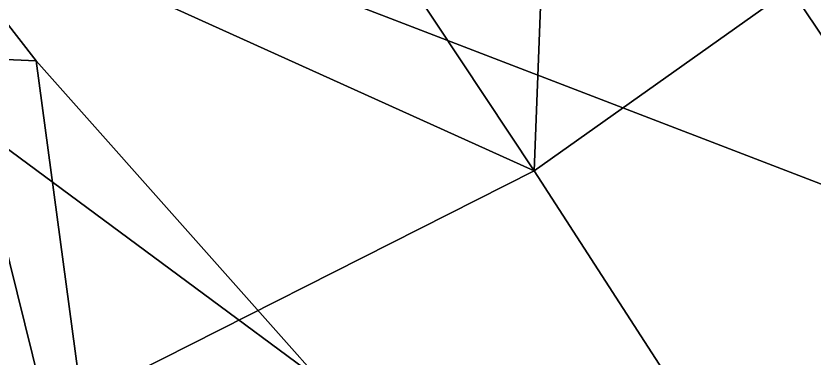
# Model space of a CAD drawing. Header units: metres. Extents: x -219 to 389, y -251 to 301.
# Drawn here: x -46.53 to -11.3, y 45.34 to 60.45 of the extents above; entities that cross this region are included whole.
import ezdxf

# ---------------------------------------------------------------- set-up
doc = ezdxf.new("R2010")
doc.units = ezdxf.units.M

msp = doc.modelspace()

# ---------------------------------------------------------------- linework, layer by layer
at = {"layer": 'Breeder_Leaf', "color": 3}
for points in [[(37.3012, 90.2797, 147.376), (6.938, 46.137, 128.6823), (-33.7487, 61.7954, 124.3661)], [(37.3012, 90.2797, 147.376), (-33.7487, 61.7954, 124.3661), (6.938, 46.137, 128.6823)], [(-38.7885, 76.4362, 355.1084), (-22.5219, 82.9841, 359.9358), (-23.6658, 53.6196, 361.6575)], [(-38.7885, 76.4362, 355.1084), (-23.6658, 53.6196, 361.6575), (-22.5219, 82.9841, 359.9358)], [(-23.6658, 53.6196, 361.6575), (-22.5219, 82.9841, 359.9358), (-4.3577, 67.3195, 362.5899)], [(-23.6658, 53.6196, 361.6575), (-4.3577, 67.3195, 362.5899), (-22.5219, 82.9841, 359.9358)], [(-5.1916, 51.01177, 210.2414), (-26.2725, 82.3817, 210.546), (23.8307, 73.7277, 236.999)], [(-5.1916, 51.01177, 210.2414), (23.8307, 73.7277, 236.999), (-26.2725, 82.3817, 210.546)], [(-23.6658, 53.6196, 361.6575), (-50.861, 65.9188, 364.7401), (-38.7885, 76.4362, 355.1084)], [(-23.6658, 53.6196, 361.6575), (-38.7885, 76.4362, 355.1084), (-50.861, 65.9188, 364.7401)], [(-4.3577, 67.3195, 362.5899), (-11.5521, 34.874, 365.5214), (-23.6658, 53.6196, 361.6575)], [(-4.3577, 67.3195, 362.5899), (-23.6658, 53.6196, 361.6575), (-11.5521, 34.874, 365.5214)], [(-11.5521, 34.874, 365.5214), (-4.3577, 67.3195, 362.5899), (8.5822, 48.07957, 363.3398)], [(-11.5521, 34.874, 365.5214), (8.5822, 48.07957, 363.3398), (-4.3577, 67.3195, 362.5899)], [(-45.1252, 42.7475, 369.9403), (-50.861, 65.9188, 364.7401), (-23.6658, 53.6196, 361.6575)], [(-45.1252, 42.7475, 369.9403), (-23.6658, 53.6196, 361.6575), (-50.861, 65.9188, 364.7401)], [(-48.9649, 56.1049, 300.7733), (-42.8672, 9.06382, 299.6137), (-68.4569, 28.6295, 299.9807)], [(-48.9649, 56.1049, 300.7733), (-68.4569, 28.6295, 299.9807), (-42.8672, 9.06382, 299.6137)], [(-42.8672, 9.06382, 299.6137), (-48.9649, 56.1049, 300.7733), (-22.7519, 36.6916, 295.8154)], [(-42.8672, 9.06382, 299.6137), (-22.7519, 36.6916, 295.8154), (-48.9649, 56.1049, 300.7733)], [(-11.5521, 34.874, 365.5214), (-45.1252, 42.7475, 369.9403), (-23.6658, 53.6196, 361.6575)], [(-11.5521, 34.874, 365.5214), (-23.6658, 53.6196, 361.6575), (-45.1252, 42.7475, 369.9403)], [(8.5822, 48.07957, 363.3398), (-0.775, 18.214, 369.0097), (-11.5521, 34.874, 365.5214)], [(8.5822, 48.07957, 363.3398), (-11.5521, 34.874, 365.5214), (-0.775, 18.214, 369.0097)]]:
    msp.add_3dface(points, dxfattribs=at)
at = {"layer": 'Breeder_Stipule', "color": 3}
for points in [[(-68.4329, 87.8676, 209.3585), (-45.6419, 58.4791, 216.8646), (-73.305, 59.6893, 195.727)], [(-68.4329, 87.8676, 209.3585), (-73.305, 59.6893, 195.727), (-45.6419, 58.4791, 216.8646)], [(-40.7742, 22.1962, 193.8529), (-58.6097, 49.1737, 163.8677), (-73.305, 59.6893, 195.727)], [(-40.7742, 22.1962, 193.8529), (-73.305, 59.6893, 195.727), (-58.6097, 49.1737, 163.8677)], [(-73.305, 59.6893, 195.727), (-45.6419, 58.4791, 216.8646), (-40.7742, 22.1962, 193.8529)], [(-73.305, 59.6893, 195.727), (-40.7742, 22.1962, 193.8529), (-45.6419, 58.4791, 216.8646)], [(-40.7742, 22.1962, 193.8529), (-45.6419, 58.4791, 216.8646), (-22.2651, 32.1514, 220.528)], [(-40.7742, 22.1962, 193.8529), (-22.2651, 32.1514, 220.528), (-45.6419, 58.4791, 216.8646)], [(-40.7742, 22.1962, 193.8529), (-36.7383, 24.07615, 158.4818), (-58.6097, 49.1737, 163.8677)], [(-40.7742, 22.1962, 193.8529), (-58.6097, 49.1737, 163.8677), (-36.7383, 24.07615, 158.4818)]]:
    msp.add_3dface(points, dxfattribs=at)

doc.saveas('drawing.dxf')
